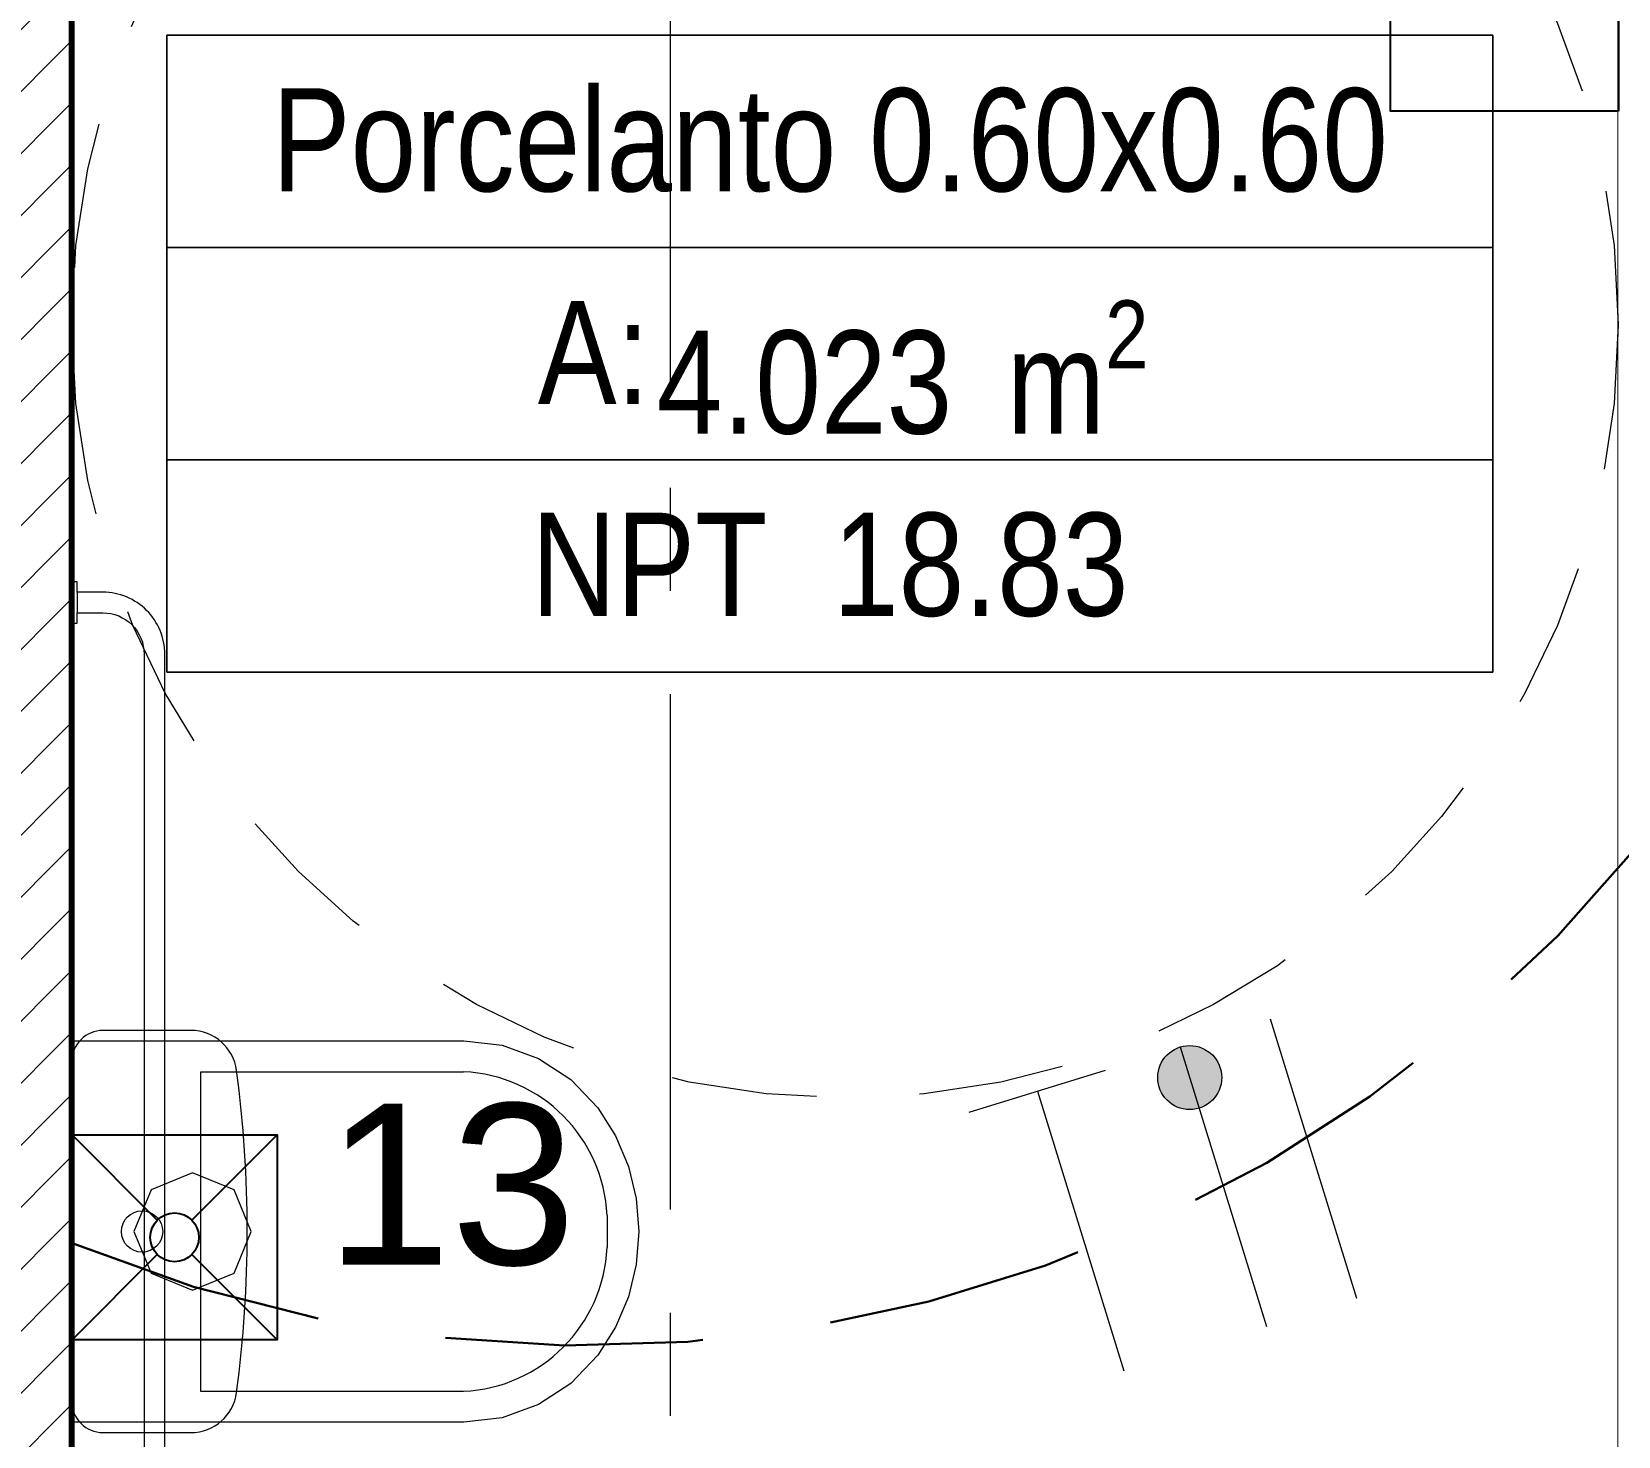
# Model space of a CAD drawing. Header units: inches. Extents: x -19 to 5698, y -728 to 92.
# Drawn here: x 415.731 to 417.27, y 12.982 to 14.344 of the extents above; entities that cross this region are included whole.
import ezdxf
from ezdxf.enums import TextEntityAlignment as Align

# ---------------------------------------------------------------- set-up
doc = ezdxf.new("R2010")
doc.units = ezdxf.units.IN
doc.header["$MEASUREMENT"] = 0
doc.set_wipeout_variables(frame=1)
for name, pattern in [('HIDDEN', [0.375, 0.25, -0.125]), ('Hidden Line', [0.195611, 0.141111, -0.0545]), ('Punto & Raya', [0.65, 0.5, -0.075, 0, -0.075]), ('RAYITAS', [0.375, 0.25, -0.125]), ('Wipeout_Contour', [1, 0, -1])]:
    doc.linetypes.add(name, pattern=pattern)
doc.layers.get('0').update_dxf_attribs({"color": 61})
for name, color, linetype, lineweight in [('00 conduct tomacorr', 120, 'HIDDEN', 30), ('00 IE LUZ EMERGENCIA', 253, 'Continuous', 0), ('T-TECHO-E', 150, 'Continuous', 20), ('TOMACORRIENTE', 22, 'RAYITAS', 9)]:
    doc.layers.add(name, color=color, linetype=linetype, lineweight=lineweight)
for name, color, linetype in [('02 _ ARQ _ ZON _ Espacio.3D', 7, 'Continuous'), ('Dibujo 2D - General', 7, 'Continuous'), ('Estructura - 04 MURO', 7, 'Continuous'), ('Fluxometro E. Baño', 140, 'Continuous'), ('Fluxometro E. Mingitorio', 117, 'Continuous'), ('Interior - Sanitarios', 7, 'Continuous'), ('Marcador - Secciones', 7, 'Continuous'), ('TOMA. HYDROBOX SHUKO S', 7, 'Continuous')]:
    doc.layers.add(name, color=color, linetype=linetype)
doc.styles.add('Annotative', font='arial.ttf')
doc.styles.add('Arial', font='arial.ttf')
doc.styles.add('Estilo_Generado_9', font='ARIALN.TTF')

# ---------------------------------------------------------------- blocks, each defined once
blk = doc.blocks.new('TOMA. HYDROBOX SHUKO')
at = {"true_color": 0xafd9aa}
h = blk.add_hatch(dxfattribs=at)
h.set_pattern_fill('ANSI31', color=9, scale=0.67)
h.set_pattern_definition([(45, (0, 0), (-1.5041929, 1.5041929), [])])
edge = h.paths.add_edge_path()
edge.add_arc((53447.4624, 40916.352), 0.008, 0, 360)
edge = h.paths.add_edge_path()
edge.add_arc((53447.4942, 40916.3521), 0.00644, 0, 360)
edge = h.paths.add_edge_path()
edge.add_arc((53447.5258, 40916.352), 0.008, 0, 360)
at = {"color": 32, "true_color": 0xcd6928}
blk.add_lwpolyline([(53447.6441, 40916.427), (53447.6441, 40916.277), (53447.3441, 40916.277), (53447.3441, 40916.427)], close=True, dxfattribs=at)
for points in [[(53447.4199, 40916.277), (53447.5683, 40916.277), (53447.5683, 40916.427), (53447.4199, 40916.427), (53447.4199, 40916.277)], [(53447.4216, 40916.2794), (53447.4216, 40916.4245), (53447.5666, 40916.4245), (53447.5666, 40916.2794), (53447.4216, 40916.2794)], [(53447.4899, 40916.421), (53447.4899, 40916.3978), (53447.4983, 40916.3978), (53447.4983, 40916.421)], [(53447.4254, 40916.3603), (53447.4382, 40916.3603), (53447.4382, 40916.3928)], [(53447.5628, 40916.3603), (53447.55, 40916.3603), (53447.55, 40916.3928)], [(53447.4382, 40916.3111), (53447.4382, 40916.3436), (53447.4254, 40916.3436)], [(53447.55, 40916.3111), (53447.55, 40916.3436), (53447.5628, 40916.3436)], [(53447.4899, 40916.2829), (53447.4899, 40916.3061), (53447.4983, 40916.3061), (53447.4983, 40916.2829)]]:
    blk.add_lwpolyline(points, dxfattribs=at)
for centre, radius in [((53447.4941, 40916.352), 0.0725), ((53447.4941, 40916.352), 0.0692), ((53447.4624, 40916.352), 0.008), ((53447.5258, 40916.352), 0.008), ((53447.4942, 40916.3521), 0.00644)]:
    blk.add_circle(centre, radius, dxfattribs=at)
at = {"color": 30, "true_color": 0xf8991e, "style": 'Arial'}
blk.add_text('T', height=0.1588, rotation=90, dxfattribs=at).set_placement((53447.6558, 40916.525), align=Align.MIDDLE_CENTER)
blk = doc.blocks.new('Flux E Baño')
at = {"layer": 'Fluxometro E. Baño'}
for p, q in [((-0.075, 0.15), (-0.0126, 0.0876)), ((0.075, 0.15), (0.0126, 0.0876)), ((-0.0126, 0.0624), (-0.075, 0)), ((0.0126, 0.0624), (0.075, 0))]:
    blk.add_line(p, q, dxfattribs=at)
blk.add_lwpolyline([(-0.075, 0.15), (0.075, 0.15), (0.075, 0), (-0.075, 0)], close=True, dxfattribs=at)
at = {"layer": 'Fluxometro E. Baño', "color": 242, "true_color": 0xcd2027}
blk.add_circle((0, 0.075), 0.0178, dxfattribs=at)
blk = doc.blocks.new('a')
at = {"layer": 'TOMACORRIENTE', "ltscale": 0.05}
h = blk.add_hatch(color=4, dxfattribs=at)
edge = h.paths.add_edge_path()
edge.add_arc((0, 0.0752), 0.0211, 0, 360)
at = {"layer": 'TOMACORRIENTE', "color": 4}
for p, q in [((-0.1455, 0.0963), (-0.0515, 0.0963)), ((-0.0985, 0.0963), (-0.0985, -0.0966)), ((0, 0.0963), (0, -0.0963)), ((0.0623, -0.0963), (0.0623, 0.0963))]:
    blk.add_line(p, q, dxfattribs=at)
blk.add_circle((0, 0.0752), 0.0211, dxfattribs=at)
blk = doc.blocks.new('CABLE 3FACE')
at = {"layer": 'T-TECHO-E', "rotation": 59.94170052614085}
blk.add_blockref('a', (0, 0), dxfattribs=at)

msp = doc.modelspace()

# ---------------------------------------------------------------- linework, layer by layer
at = {"layer": '02 _ ARQ _ ZON _ Espacio.3D', "color": 251, "linetype": 'Continuous', "lineweight": 13}
for p, q in [((417.1484, 14.3408), (415.8621, 14.3408)), ((415.8621, 14.3408), (415.8621, 13.7231)), ((415.8621, 14.3408), (417.1484, 14.3408)), ((415.8621, 14.1349), (415.8621, 14.3408)), ((417.1484, 13.7231), (417.1484, 14.3408)), ((417.1484, 14.3408), (417.1484, 14.1349)), ((417.1484, 14.1349), (415.8621, 14.1349)), ((415.8621, 14.1349), (417.1484, 14.1349)), ((415.8621, 13.929), (415.8621, 14.1349)), ((417.1484, 14.1349), (417.1484, 13.929)), ((417.1484, 13.929), (415.8621, 13.929)), ((415.8621, 13.929), (417.1484, 13.929)), ((415.8621, 13.7231), (415.8621, 13.929)), ((417.1484, 13.929), (417.1484, 13.7231)), ((415.8621, 13.7231), (417.1484, 13.7231)), ((417.1484, 13.7231), (415.8621, 13.7231))]:
    msp.add_line(p, q, dxfattribs=at)
at = {"layer": '02 _ ARQ _ ZON _ Espacio.3D', "color": 9, "linetype": 'Continuous', "lineweight": 5, "flags": 128}
msp.add_lwpolyline([(417.27, 12.7505), (417.27, 15.3872), (416.67, 15.3872), (416.67, 15.4622), (415.77, 15.4622), (415.77, 12.7505)], close=True, dxfattribs=at)
at = {"layer": 'Interior - Sanitarios', "color": 205, "linetype": 'Continuous', "lineweight": 13}
for p, q in [((415.775, 13.8005), (415.775, 13.7805)), ((415.8949, 13.1805), (415.8949, 13.3355)), ((415.8949, 13.3355), (416.1499, 13.3355)), ((415.887, 13.2375), (415.8467, 13.2208)), ((415.9273, 13.2208), (415.887, 13.2375)), ((415.8467, 13.2208), (415.83, 13.1805)), ((415.944, 13.1805), (415.9273, 13.2208)), ((415.75, 13.1965), (415.75, 13.1918)), ((415.77, 13.1965), (415.75, 13.1965)), ((415.75, 13.1918), (415.75, 13.1805)), ((415.77, 13.1965), (415.77, 13.1918)), ((415.77, 13.1918), (415.77, 13.1805)), ((416.2892, 13.1961), (416.2892, 13.1649)), ((415.75, 13.1805), (415.75, 13.1692)), ((415.77, 13.1805), (415.77, 13.1692)), ((415.83, 13.1805), (415.8467, 13.1402)), ((415.8949, 13.0255), (415.8949, 13.1805)), ((415.9273, 13.1402), (415.944, 13.1805)), ((415.75, 13.1692), (415.75, 13.1645)), ((415.77, 13.1645), (415.75, 13.1645)), ((415.77, 13.1692), (415.77, 13.1645)), ((415.8467, 13.1402), (415.887, 13.1235)), ((415.887, 13.1235), (415.9273, 13.1402)), ((416.1499, 13.0255), (415.8949, 13.0255))]:
    msp.add_line(p, q, dxfattribs=at)
at = {"layer": 'Interior - Sanitarios', "color": 205, "linetype": 'Continuous', "lineweight": 13, "flags": 128}
for points in [[(415.77, 13.8105), (415.77, 13.7705), (415.775, 13.7705), (415.775, 13.7805), (415.8, 13.7805, -0.414214), (415.84, 13.7405), (415.84, 12.9255, -0.414214), (415.8, 12.8855), (415.775, 12.8855), (415.775, 12.8955), (415.77, 12.8955), (415.77, 12.8555), (415.775, 12.8555), (415.775, 12.8655), (415.8, 12.8655, 0.414214), (415.86, 12.9255), (415.86, 13.7405, 0.414214), (415.8, 13.8005), (415.775, 13.8005), (415.775, 13.8105)], [(415.77, 13.0155, 0.414214), (415.8, 12.9855), (415.8854, 12.9855, 0.375967), (415.9297, 13.0243, 0.066259), (415.9297, 13.3367, 0.375967), (415.8854, 13.3755), (415.8, 13.3755, 0.414214), (415.77, 13.3455)]]:
    msp.add_lwpolyline(points, format="xyb", close=True, dxfattribs=at)
msp.add_lwpolyline([(416.15, 12.9955), (415.77, 12.9955), (415.77, 13.3655), (416.15, 13.3655), (416.1874, 13.3612), (416.2227, 13.3483), (416.2541, 13.3278), (416.28, 13.3005), (416.2972, 13.2733), (416.3098, 13.2437), (416.3174, 13.2125), (416.32, 13.1805), (416.3174, 13.1485), (416.3098, 13.1173), (416.2972, 13.0877), (416.28, 13.0605), (416.2541, 13.0332), (416.2227, 13.0127), (416.1874, 12.9998)], close=True, dxfattribs=at)
at = {"layer": 'Interior - Sanitarios', "color": 205, "linetype": 'Continuous', "lineweight": 13}
msp.add_circle((415.838, 13.1805), 0.02, dxfattribs=at)
for centre, start, end in [((416.1431, 13.1894), 2.6117, 87.34), ((416.1431, 13.1716), 272.66, 357.3883)]:
    msp.add_arc(centre, 0.1462, start, end, dxfattribs=at)
at = {"layer": 'Marcador - Secciones', "color": 251, "linetype": 'Punto & Raya', "lineweight": 13, "true_color": 0x636466}
msp.add_line((416.3507, 10.0018), (416.3507, 17.4928), dxfattribs=at)

# ---------------------------------------------------------------- block references
at = {"layer": '00 conduct tomacorr', "xscale": 1.47256122672843, "yscale": 1.47256122672843, "zscale": 1.47256122672843, "rotation": 317.2221913849553}
msp.add_blockref('CABLE 3FACE', (416.887, 13.224), dxfattribs=at)

# ---------------------------------------------------------------- texts
at = {"layer": '00 IE LUZ EMERGENCIA', "style": 'Annotative'}
msp.add_attdef('13', (416.0163, 13.1484, 0), '', height=0.1562, dxfattribs=at)
at = {"layer": '02 _ ARQ _ ZON _ Espacio.3D', "color": 251, "lineweight": 25, "char_height": 0.1, "attachment_point": 2, "style": 'Estilo_Generado_9'}
for s, insert in [('\\A1;{\\pqc;\\pt0;\\fArial Narrow|b0|i0|c0|p34;Porcelanto 0.60x0.60}', (416.5052, 14.2893)), ('\\A1;{\\pqc;\\pt0;\\fArial Narrow|b0|i0|c0|p34;A: }', (416.2761, 14.083)), ('\\A1;{\\pqc;\\pt0,0.3;\\fArial Narrow|b0|i0|c0|p34;4.023\\fArial Narrow|b0|i0|c0|p34;\\A1{\\H.66x;\\S^  ;}\\fArial Narrow|b0|i0|c0|p34; m\\fArial Narrow|b0|i0|c0|p34;\\A1{\\H.66x;\\S2^  ;}}', (416.5758, 14.0835)), ('\\A1;{\\pqc;\\pt0;\\fArial Narrow|b0|i0|c0|p34;NPT  18.83}', (416.5052, 13.8776))]:
    msp.add_mtext(s, dxfattribs=dict(at, insert=insert))

# ---------------------------------------------------------------- next in the draw order: wipeouts: each hides what was drawn before it
at = {"color": 254, "linetype": 'Wipeout_Contour', "lineweight": 0, "ltscale": 13047.853723}
msp.add_wipeout([(415.62, 16.1), (415.62, 12.7505), (415.77, 12.7505), (415.77, 16.1)], dxfattribs=at).dxf.layer = 'Estructura - 04 MURO'
at = {"color": 254, "linetype": 'Wipeout_Contour', "lineweight": 0, "ltscale": 13054.437197}
msp.add_wipeout([(417.2701, 15.3872), (417.2701, 11.45), (417.4201, 11.45), (417.4201, 15.3872)], dxfattribs=at).dxf.layer = 'Estructura - 04 MURO'

# ---------------------------------------------------------------- next in the draw order: hatches: boundary and pattern name
at = {"layer": 'Estructura - 04 MURO', "linetype": 'Continuous', "lineweight": 5}
h = msp.add_hatch(dxfattribs=at)
h.set_pattern_fill('LADRILLO_COMÚN_0002', color=250, style=0, pattern_type=2)
h.set_pattern_definition([(45, (370.000076, 2e-08), (-0.03005204, 0.03005204), [])])
h.paths.add_polyline_path([(415.62, 16.1), (415.62, 12.7505), (415.77, 12.7505), (415.77, 16.1)])

# ---------------------------------------------------------------- next in the draw order: linework, layer by layer
at = {"layer": '00 conduct tomacorr'}
msp.add_arc((416.2703, 14.383), 1.3129, 247.6032, 331.9373, dxfattribs=at)
at = {"layer": 'Dibujo 2D - General', "color": 20, "linetype": 'Hidden Line', "lineweight": 5}
msp.add_circle((416.52, 14.0601), 0.75, dxfattribs=at)
at = {"layer": 'Estructura - 04 MURO', "color": 7, "linetype": 'Continuous', "lineweight": 80, "flags": 128}
msp.add_lwpolyline([(415.77, 12.7505), (415.77, 15.3872)], dxfattribs=at)

# ---------------------------------------------------------------- next in the draw order: block references
at = {"layer": 'Fluxometro E. Mingitorio', "xscale": 1.326124489380591, "yscale": 1.326124489380591, "zscale": 1.326124489380591}
msp.add_blockref('Flux E Baño', (415.8695, 13.0754), dxfattribs=at)
at = {"layer": 'TOMA. HYDROBOX SHUKO S', "xscale": 1.47256122672843, "yscale": 1.47256122672843, "zscale": 1.47256122672843, "rotation": 270}
msp.add_blockref('TOMA. HYDROBOX SHUKO', (-59834.6738, 78719.1954), dxfattribs=at)

doc.saveas('drawing.dxf')
